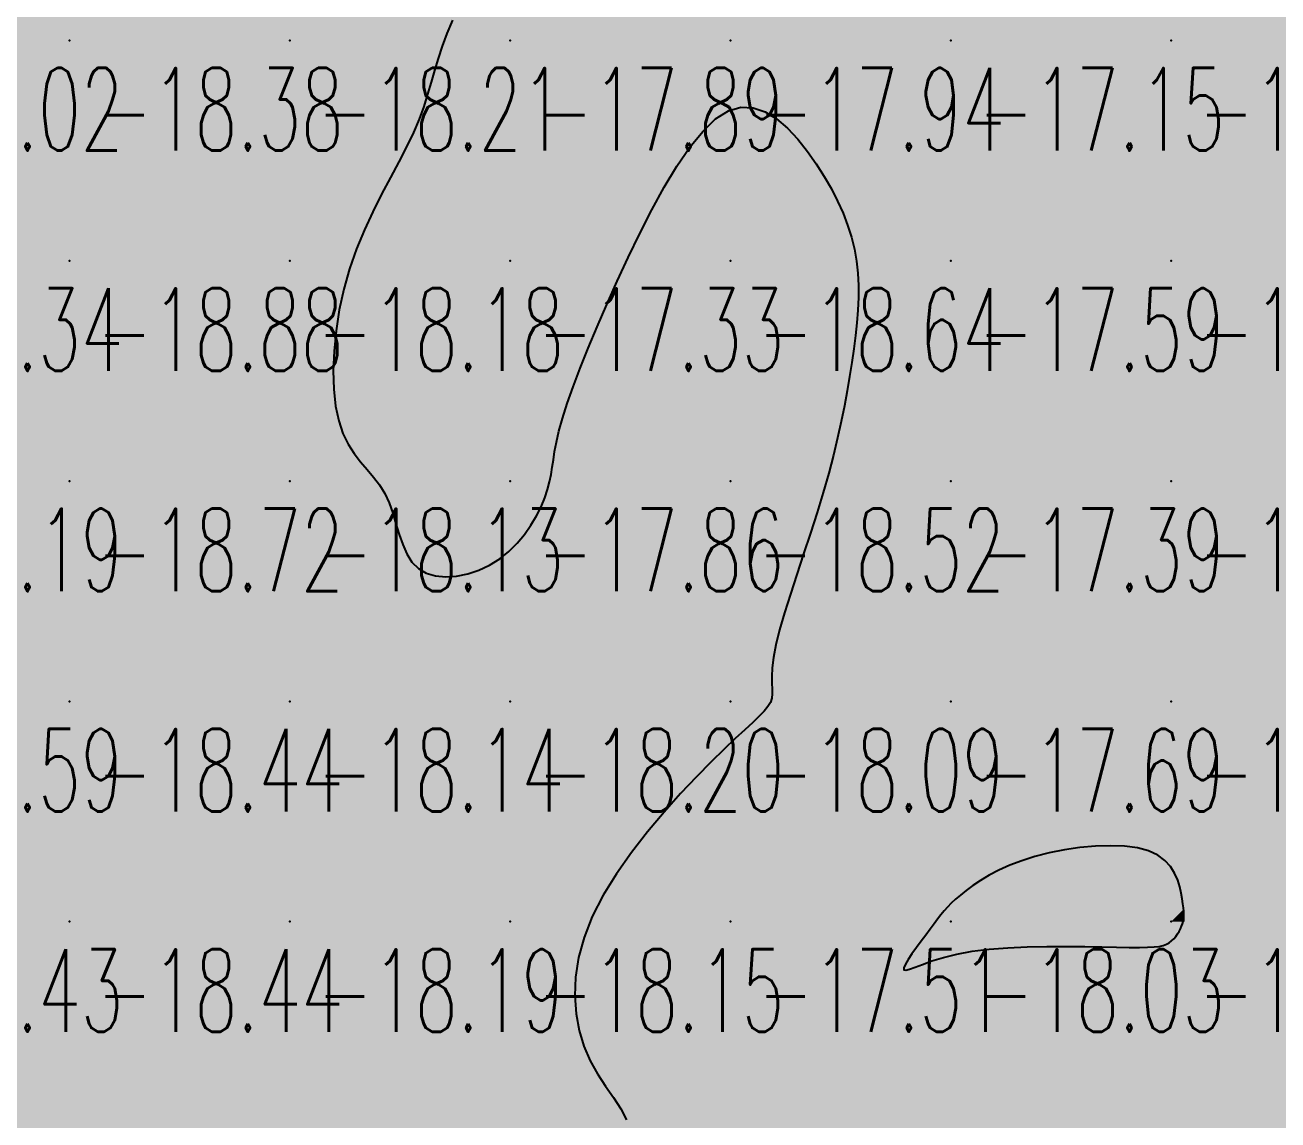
# Model space of a CAD drawing. Header units: millimetres. Extents: x 88261 to 90953, y 390274 to 392322.
# Drawn here: x 89418.2 to 89475.1, y 391018.2 to 391067.9 of the extents above; entities that cross this region are included whole.
import ezdxf
from ezdxf.enums import TextEntityAlignment as Align

# ---------------------------------------------------------------- set-up
doc = ezdxf.new("R2010")
doc.units = ezdxf.units.MM
doc.header["$LTSCALE"] = 25
for name, color, linetype in [('CN_03_00', 7, 'Continuous'), ('COTEAlt', 7, 'Continuous'), ('TN_COLORIAGE', 7, 'Continuous')]:
    doc.layers.add(name, color=color, linetype=linetype)
doc.styles.add('Simplex 1.0', font='Simplex.shx', dxfattribs={"width": 0.99, "height": 2.5})
doc.styles.get("Standard").update_dxf_attribs({"font": 'times.ttf'})

# ---------------------------------------------------------------- blocks, each defined once
blk = doc.blocks.new('COTE')
at = {"color": 0}
blk.add_point((0, 0), dxfattribs=at)
at = {"layer": 'COTEAlt'}
blk.add_attdef('ALT', text='', height=3.75, dxfattribs=at).set_placement((1.25, -1.25), align=Align.TOP_LEFT)

msp = doc.modelspace()

# ---------------------------------------------------------------- linework, layer by layer
at = {"layer": 'CN_03_00', "elevation": -18, "flags": 128}
msp.add_lwpolyline([(89437.628, 391068.154), (89437.37, 391067.552), (89437.155, 391066.976), (89436.974, 391066.42), (89436.812, 391065.878), (89436.658, 391065.339), (89436.498, 391064.796), (89436.32, 391064.24), (89436.109, 391063.662), (89435.853, 391063.055), (89435.544, 391062.411), (89435.192, 391061.729), (89434.81, 391061.01), (89434.412, 391060.255), (89434.014, 391059.463), (89433.629, 391058.635), (89433.272, 391057.773), (89432.957, 391056.876), (89432.696, 391055.947), (89432.492, 391055.003), (89432.344, 391054.059), (89432.253, 391053.133), (89432.219, 391052.244), (89432.243, 391051.409), (89432.324, 391050.645), (89432.463, 391049.97), (89432.658, 391049.394), (89432.897, 391048.906), (89433.169, 391048.484), (89433.46, 391048.109), (89433.757, 391047.761), (89434.047, 391047.42), (89434.316, 391047.066), (89434.553, 391046.68), (89434.748, 391046.248), (89434.913, 391045.781), (89435.061, 391045.298), (89435.207, 391044.816), (89435.368, 391044.354), (89435.557, 391043.929), (89435.79, 391043.559), (89436.081, 391043.263), (89436.44, 391043.054), (89436.858, 391042.932), (89437.321, 391042.89), (89437.812, 391042.924), (89438.318, 391043.029), (89438.823, 391043.198), (89439.313, 391043.427), (89439.774, 391043.711), (89440.192, 391044.044), (89440.567, 391044.415), (89440.899, 391044.814), (89441.189, 391045.23), (89441.437, 391045.653), (89441.645, 391046.073), (89441.813, 391046.477), (89441.943, 391046.857), (89442.035, 391047.205), (89442.102, 391047.535), (89442.155, 391047.863), (89442.205, 391048.206), (89442.264, 391048.583), (89442.346, 391049.009), (89442.46, 391049.502), (89442.62, 391050.079), (89442.835, 391050.753), (89443.103, 391051.517), (89443.421, 391052.361), (89443.783, 391053.273), (89444.187, 391054.243), (89444.627, 391055.259), (89445.1, 391056.311), (89445.602, 391057.388), (89446.129, 391058.476), (89446.676, 391059.549), (89447.239, 391060.578), (89447.814, 391061.534), (89448.397, 391062.388), (89448.983, 391063.111), (89449.568, 391063.673), (89450.148, 391064.046), (89450.718, 391064.211), (89451.275, 391064.185), (89451.816, 391063.998), (89452.336, 391063.678), (89452.831, 391063.253), (89453.299, 391062.751), (89453.735, 391062.201), (89454.135, 391061.631), (89454.497, 391061.064), (89454.821, 391060.504), (89455.105, 391059.949), (89455.352, 391059.399), (89455.561, 391058.853), (89455.733, 391058.308), (89455.867, 391057.764), (89455.965, 391057.219), (89456.027, 391056.672), (89456.056, 391056.121), (89456.055, 391055.564), (89456.03, 391054.999), (89455.982, 391054.425), (89455.916, 391053.838), (89455.836, 391053.238), (89455.745, 391052.621), (89455.646, 391051.987), (89455.536, 391051.33), (89455.412, 391050.649), (89455.27, 391049.938), (89455.107, 391049.194), (89454.919, 391048.413), (89454.703, 391047.591), (89454.456, 391046.726), (89454.176, 391045.816), (89453.874, 391044.878), (89453.562, 391043.932), (89453.254, 391042.999), (89452.961, 391042.1), (89452.696, 391041.253), (89452.473, 391040.481), (89452.304, 391039.802), (89452.197, 391039.232), (89452.142, 391038.761), (89452.123, 391038.374), (89452.126, 391038.058), (89452.136, 391037.796), (89452.137, 391037.575), (89452.116, 391037.379), (89452.056, 391037.193), (89451.944, 391037.004), (89451.776, 391036.797), (89451.548, 391036.561), (89451.255, 391036.282), (89450.893, 391035.949), (89450.461, 391035.548), (89449.952, 391035.066), (89449.365, 391034.492), (89448.7, 391033.817), (89447.978, 391033.052), (89447.227, 391032.214), (89446.474, 391031.318), (89445.745, 391030.38), (89445.066, 391029.416), (89444.465, 391028.442), (89443.969, 391027.475), (89443.597, 391026.527), (89443.347, 391025.607), (89443.21, 391024.719), (89443.175, 391023.867), (89443.234, 391023.057), (89443.377, 391022.294), (89443.595, 391021.583), (89443.879, 391020.928), (89444.215, 391020.331), (89444.577, 391019.779), (89444.936, 391019.257), (89445.261, 391018.748), (89445.524, 391018.237)], dxfattribs=at)
msp.add_lwpolyline([(89468.338, 391026.071), (89468.802, 391026.069), (89469.174, 391026.075), (89469.469, 391026.091), (89469.701, 391026.118), (89469.882, 391026.157), (89470.027, 391026.21), (89470.148, 391026.278), (89470.258, 391026.362), (89470.358, 391026.46), (89470.449, 391026.567), (89470.53, 391026.682), (89470.601, 391026.8), (89470.663, 391026.919), (89470.714, 391027.036), (89470.756, 391027.148), (89470.788, 391027.253), (89470.81, 391027.355), (89470.822, 391027.461), (89470.825, 391027.578), (89470.818, 391027.712), (89470.803, 391027.868), (89470.778, 391028.054), (89470.744, 391028.275), (89470.699, 391028.536), (89470.635, 391028.825), (89470.539, 391029.13), (89470.402, 391029.439), (89470.213, 391029.738), (89469.959, 391030.014), (89469.631, 391030.255), (89469.217, 391030.448), (89468.711, 391030.583), (89468.128, 391030.661), (89467.485, 391030.687), (89466.804, 391030.665), (89466.101, 391030.601), (89465.398, 391030.499), (89464.711, 391030.362), (89464.062, 391030.197), (89463.464, 391030.007), (89462.92, 391029.798), (89462.428, 391029.575), (89461.986, 391029.344), (89461.592, 391029.11), (89461.244, 391028.879), (89460.939, 391028.656), (89460.677, 391028.446), (89460.454, 391028.253), (89460.263, 391028.073), (89460.095, 391027.899), (89459.942, 391027.724), (89459.795, 391027.544), (89459.646, 391027.35), (89459.487, 391027.138), (89459.309, 391026.9), (89459.108, 391026.633), (89458.893, 391026.349), (89458.679, 391026.061), (89458.48, 391025.783), (89458.31, 391025.529), (89458.183, 391025.314), (89458.112, 391025.15), (89458.113, 391025.053), (89458.196, 391025.032), (89458.364, 391025.076), (89458.619, 391025.171), (89458.961, 391025.302), (89459.389, 391025.455), (89459.906, 391025.615), (89460.511, 391025.767), (89461.205, 391025.897), (89461.985, 391025.994), (89462.828, 391026.058), (89463.709, 391026.097), (89464.602, 391026.114), (89465.48, 391026.116), (89466.318, 391026.107), (89467.09, 391026.093), (89467.77, 391026.08), (89468.338, 391026.071)], close=True, dxfattribs=at)
at = {"layer": 'TN_COLORIAGE', "color": 203}
for points in [[(89410.249, 391067.239, -18.201), (89420.249, 391067.239, -18.201), (89420.249, 391077.239, -18.201)], [(89410.249, 391077.239, -18.201), (89410.249, 391067.239, -18.201), (89420.249, 391077.239, -18.201)], [(89420.249, 391067.239, -18.09), (89430.249, 391067.239, -18.09), (89430.249, 391077.239, -18.09)], [(89420.249, 391077.239, -18.09), (89420.249, 391067.239, -18.09), (89430.249, 391077.239, -18.09)], [(89430.249, 391067.239, -18), (89436.875, 391067.239, -18), (89440.249, 391077.239, -18), (89440.249, 391072.89, -18)], [(89430.249, 391077.239, -18.083), (89430.249, 391067.239, -18.083), (89440.249, 391077.239, -18.083)], [(89420.249, 391067.239, -18), (89416.641, 391063.631, -18), (89410.249, 391067.239, -18), (89410.249, 391066.893, -18)], [(89420.249, 391057.239, -18), (89414.555, 391057.239, -18), (89420.249, 391067.239, -18), (89416.641, 391063.631, -18)], [(89420.249, 391057.239, -18.213), (89430.249, 391057.239, -18.213), (89430.249, 391067.239, -18.213)], [(89420.249, 391067.239, -18.213), (89420.249, 391057.239, -18.213), (89430.249, 391067.239, -18.213)], [(89430.249, 391067.239, -18), (89436.875, 391067.239, -18), (89430.249, 391057.239, -18), (89436.472, 391063.462, -18)], [(89445.339, 391057.239, -18.644), (89450.249, 391066.374, -18.644), (89450.249, 391057.239, -18.644)], [(89454.552, 391061.543, -18.644), (89450.249, 391066.374, -18.644), (89450.249, 391057.239, -18.644)], [(89432.357, 391057.239, -18.178), (89436.472, 391063.462, -18.178), (89430.249, 391057.239, -18.178)], [(89454.552, 391061.543, -18.644), (89456.354, 391057.239, -18.644), (89450.249, 391057.239, -18.644)], [(89410.249, 391047.239, -18.879), (89420.249, 391047.239, -18.879), (89420.249, 391057.239, -18.879)], [(89420.249, 391057.239, -18), (89414.555, 391057.239, -18), (89410.249, 391047.239, -18), (89410.249, 391049.453, -18)], [(89420.249, 391047.239, -18.178), (89430.249, 391047.239, -18.178), (89430.249, 391057.239, -18.178)], [(89420.249, 391057.239, -18.178), (89420.249, 391047.239, -18.178), (89430.249, 391057.239, -18.178)], [(89430.249, 391057.239, -18), (89432.357, 391057.239, -18), (89430.249, 391047.239, -18), (89431.844, 391048.835, -18)], [(89450.249, 391057.239, -18), (89442.009, 391048.999, -18), (89450.249, 391047.239, -18), (89442.349, 391047.239, -18)], [(89445.339, 391057.239, -18.644), (89442.009, 391048.999, -18.644), (89450.249, 391057.239, -18.644)], [(89450.249, 391057.239, -18), (89456.354, 391057.239, -18), (89450.249, 391047.239, -18), (89455.822, 391052.812, -18)], [(89454.831, 391047.239, -18.517), (89455.822, 391052.812, -18.517), (89450.249, 391047.239, -18.517)], [(89431.844, 391048.835, -18.127), (89435.044, 391047.239, -18.127), (89430.249, 391047.239, -18.127)], [(89410.249, 391037.239, -18.719), (89420.249, 391037.239, -18.719), (89420.249, 391047.239, -18.719)], [(89410.249, 391047.239, -18.719), (89410.249, 391037.239, -18.719), (89420.249, 391047.239, -18.719)], [(89420.249, 391037.239, -18.127), (89430.249, 391037.239, -18.127), (89430.249, 391047.239, -18.127)], [(89420.249, 391047.239, -18.127), (89420.249, 391037.239, -18.127), (89430.249, 391047.239, -18.127)], [(89430.249, 391037.239, -18), (89435.298, 391042.289, -18), (89430.249, 391047.239, -18), (89435.044, 391047.239, -18)], [(89440.249, 391037.239, -18.517), (89450.249, 391037.239, -18.517), (89450.249, 391047.239, -18.517)], [(89450.249, 391047.239, -18), (89442.349, 391047.239, -18), (89440.249, 391037.239, -18), (89440.249, 391043.185, -18)], [(89450.249, 391047.239, -18), (89454.831, 391047.239, -18), (89450.249, 391037.239, -18), (89451.593, 391038.583, -18)], [(89440.249, 391037.239, -18), (89440.249, 391043.185, -18), (89430.249, 391037.239, -18), (89435.298, 391042.289, -18)], [(89451.593, 391038.583, -18.095), (89452.623, 391037.239, -18.095), (89450.249, 391037.239, -18.095)], [(89410.249, 391027.239, -18.436), (89420.249, 391027.239, -18.436), (89420.249, 391037.239, -18.436)], [(89410.249, 391037.239, -18.436), (89410.249, 391027.239, -18.436), (89420.249, 391037.239, -18.436)], [(89420.249, 391027.239, -18.14), (89430.249, 391027.239, -18.14), (89430.249, 391037.239, -18.14)], [(89420.249, 391037.239, -18.14), (89420.249, 391027.239, -18.14), (89430.249, 391037.239, -18.14)], [(89430.249, 391027.239, -18.202), (89440.249, 391027.239, -18.202), (89440.249, 391037.239, -18.202)], [(89430.249, 391037.239, -18.202), (89430.249, 391027.239, -18.202), (89440.249, 391037.239, -18.202)], [(89440.249, 391027.239, -18), (89442.571, 391027.239, -18), (89450.249, 391037.239, -18), (89450.249, 391035.618, -18)], [(89440.249, 391037.239, -18.095), (89440.249, 391027.239, -18.095), (89450.249, 391037.239, -18.095)], [(89450.249, 391035.618, -18.095), (89452.623, 391037.239, -18.095), (89450.249, 391037.239, -18.095)], [(89470.249, 391027.239, -18), (89470.249, 391031.101, -18), (89460.249, 391027.239, -18), (89463.468, 391030.459, -18)], [(89470.837, 391027.828, -18.045), (89470.249, 391031.101, -18.045), (89470.249, 391027.239, -18.045)], [(89460.249, 391028.244, -18.034), (89463.468, 391030.459, -18.034), (89460.249, 391027.239, -18.034)], [(89459.6, 391027.239, -18.034), (89460.249, 391028.244, -18.034), (89460.249, 391027.239, -18.034)], [(89470.837, 391027.828, -18.045), (89470.863, 391027.239, -18.045), (89470.249, 391027.239, -18.045)], [(89410.249, 391017.239, -18.445), (89420.249, 391017.239, -18.445), (89420.249, 391027.239, -18.445)], [(89410.249, 391027.239, -18.445), (89410.249, 391017.239, -18.445), (89420.249, 391027.239, -18.445)], [(89420.249, 391017.239, -18.192), (89430.249, 391017.239, -18.192), (89430.249, 391027.239, -18.192)], [(89420.249, 391027.239, -18.192), (89420.249, 391017.239, -18.192), (89430.249, 391027.239, -18.192)], [(89430.249, 391017.239, -18.148), (89440.249, 391017.239, -18.148), (89440.249, 391027.239, -18.148)], [(89430.249, 391027.239, -18.148), (89430.249, 391017.239, -18.148), (89440.249, 391027.239, -18.148)], [(89440.249, 391017.239, -18), (89443.281, 391020.272, -18), (89440.249, 391027.239, -18), (89442.571, 391027.239, -18)], [(89460.249, 391026.291, -18.034), (89457.207, 391024.197, -18.034), (89460.249, 391027.239, -18.034)], [(89459.6, 391027.239, -18.034), (89457.207, 391024.197, -18.034), (89460.249, 391027.239, -18.034)], [(89470.249, 391027.239, -18), (89469.03, 391026.021, -18), (89460.249, 391027.239, -18), (89460.249, 391026.291, -18)], [(89470.249, 391026.103, -18.045), (89469.03, 391026.021, -18.045), (89470.249, 391027.239, -18.045)], [(89470.863, 391027.239, -18.045), (89470.249, 391026.103, -18.045), (89470.249, 391027.239, -18.045)], [(89443.281, 391020.272, -18.214), (89447.577, 391017.239, -18.214), (89440.249, 391017.239, -18.214)]]:
    msp.add_solid(points, dxfattribs=at)
at = {"layer": 'TN_COLORIAGE', "color": 193}
for points in [[(89440.249, 391067.239, -17.538), (89450.249, 391067.239, -17.538), (89450.249, 391077.239, -17.538)], [(89440.249, 391072.89, -17.538), (89441.777, 391077.239, -17.538), (89440.249, 391067.239, -17.538), (89450.249, 391077.239, -17.538)], [(89450.249, 391067.239, -17.324), (89460.249, 391067.239, -17.324), (89460.249, 391077.239, -17.324)], [(89450.249, 391077.239, -17.324), (89450.249, 391067.239, -17.324), (89460.249, 391077.239, -17.324)], [(89460.249, 391067.239, -17.514), (89470.249, 391067.239, -17.514), (89470.249, 391077.239, -17.514)], [(89460.249, 391077.239, -17.514), (89460.249, 391067.239, -17.514), (89470.249, 391077.239, -17.514)], [(89470.249, 391067.239, -17.327), (89480.249, 391067.239, -17.327), (89480.249, 391077.239, -17.327)], [(89470.249, 391077.239, -17.327), (89470.249, 391067.239, -17.327), (89480.249, 391077.239, -17.327)], [(89440.249, 391072.89, -17.892), (89436.875, 391067.239, -17.892), (89440.249, 391067.239, -17.892)], [(89436.472, 391063.462, -17.332), (89432.357, 391057.239, -17.332), (89440.249, 391067.239, -17.332), (89440.249, 391057.239, -17.332)], [(89436.472, 391063.462, -17.892), (89436.875, 391067.239, -17.892), (89440.249, 391067.239, -17.892)], [(89450.249, 391066.374, -17.332), (89445.339, 391057.239, -17.332), (89450.249, 391067.239, -17.332), (89440.249, 391057.239, -17.332)], [(89440.249, 391067.239, -17.939), (89440.249, 391057.239, -17.939), (89450.249, 391067.239, -17.939)], [(89450.249, 391066.374, -17.147), (89454.552, 391061.543, -17.147), (89450.249, 391067.239, -17.147), (89460.249, 391067.239, -17.147)], [(89456.354, 391057.239, -17.147), (89454.552, 391061.543, -17.147), (89460.249, 391057.239, -17.147), (89460.249, 391067.239, -17.147)], [(89460.249, 391057.239, -17.753), (89470.249, 391057.239, -17.753), (89470.249, 391067.239, -17.753)], [(89460.249, 391067.239, -17.753), (89460.249, 391057.239, -17.753), (89470.249, 391067.239, -17.753)], [(89470.249, 391057.239, -17.211), (89480.249, 391057.239, -17.211), (89480.249, 391067.239, -17.211)], [(89470.249, 391067.239, -17.211), (89470.249, 391057.239, -17.211), (89480.249, 391067.239, -17.211)], [(89435.044, 391047.239, -17.332), (89431.844, 391048.835, -17.332), (89440.249, 391047.239, -17.332), (89440.249, 391057.239, -17.332)], [(89431.844, 391048.835, -17.332), (89432.357, 391057.239, -17.332), (89440.249, 391057.239, -17.332)], [(89442.009, 391048.999, -17.332), (89445.339, 391057.239, -17.332), (89440.249, 391047.239, -17.332), (89440.249, 391057.239, -17.332)], [(89455.822, 391052.812, -17.388), (89454.831, 391047.239, -17.388), (89460.249, 391057.239, -17.388), (89460.249, 391047.239, -17.388)], [(89455.822, 391052.812, -17.589), (89456.354, 391057.239, -17.589), (89460.249, 391057.239, -17.589)], [(89460.249, 391047.239, -17.92), (89470.249, 391047.239, -17.92), (89470.249, 391057.239, -17.92)], [(89460.249, 391057.239, -17.92), (89460.249, 391047.239, -17.92), (89470.249, 391057.239, -17.92)], [(89470.249, 391047.239, -17.201), (89480.249, 391047.239, -17.201), (89480.249, 391057.239, -17.201)], [(89470.249, 391057.239, -17.201), (89470.249, 391047.239, -17.201), (89480.249, 391057.239, -17.201)], [(89442.349, 391047.239, -17.862), (89442.009, 391048.999, -17.862), (89440.249, 391047.239, -17.862)], [(89435.044, 391047.239, -17.862), (89435.298, 391042.289, -17.862), (89440.249, 391047.239, -17.862)], [(89435.298, 391042.289, -17.862), (89440.249, 391043.185, -17.862), (89440.249, 391047.239, -17.862)], [(89440.249, 391043.185, -17.862), (89442.349, 391047.239, -17.862), (89440.249, 391047.239, -17.862)], [(89452.623, 391037.239, -17.388), (89451.593, 391038.583, -17.388), (89460.249, 391037.239, -17.388), (89460.249, 391047.239, -17.388)], [(89451.593, 391038.583, -17.388), (89454.831, 391047.239, -17.388), (89460.249, 391047.239, -17.388)], [(89460.249, 391037.239, -17.916), (89470.249, 391037.239, -17.916), (89470.249, 391047.239, -17.916)], [(89460.249, 391047.239, -17.916), (89460.249, 391037.239, -17.916), (89470.249, 391047.239, -17.916)], [(89470.249, 391037.239, -17.434), (89480.249, 391037.239, -17.434), (89480.249, 391047.239, -17.434)], [(89470.249, 391047.239, -17.434), (89470.249, 391037.239, -17.434), (89480.249, 391047.239, -17.434)], [(89460.249, 391028.244, -17.509), (89459.6, 391027.239, -17.509), (89460.249, 391037.239, -17.509), (89450.249, 391027.239, -17.509)], [(89452.623, 391037.239, -17.509), (89450.249, 391035.618, -17.509), (89460.249, 391037.239, -17.509), (89450.249, 391027.239, -17.509)], [(89463.468, 391030.459, -17.695), (89460.249, 391028.244, -17.695), (89470.249, 391037.239, -17.695), (89460.249, 391037.239, -17.695)], [(89463.468, 391030.459, -17.928), (89470.249, 391031.101, -17.928), (89470.249, 391037.239, -17.928)], [(89470.249, 391031.101, -17.278), (89470.837, 391027.828, -17.278), (89470.249, 391037.239, -17.278), (89480.249, 391037.239, -17.278)], [(89470.863, 391027.239, -17.278), (89470.837, 391027.828, -17.278), (89480.249, 391027.239, -17.278), (89480.249, 391037.239, -17.278)], [(89450.249, 391035.618, -17.509), (89442.571, 391027.239, -17.509), (89450.249, 391027.239, -17.509)], [(89442.571, 391027.239, -17.509), (89443.281, 391020.272, -17.509), (89450.249, 391027.239, -17.509)], [(89447.577, 391017.239, -17.509), (89443.281, 391020.272, -17.509), (89450.249, 391017.239, -17.509), (89450.249, 391027.239, -17.509)], [(89457.207, 391024.197, -17.509), (89459.6, 391027.239, -17.509), (89450.249, 391017.239, -17.509), (89450.249, 391027.239, -17.509)], [(89470.249, 391017.239, -17.31), (89480.249, 391017.239, -17.31), (89480.249, 391027.239, -17.31)], [(89470.249, 391026.103, -17.31), (89470.863, 391027.239, -17.31), (89470.249, 391017.239, -17.31), (89480.249, 391027.239, -17.31)], [(89457.207, 391024.197, -17.675), (89460.249, 391026.291, -17.675), (89450.249, 391017.239, -17.675), (89460.249, 391017.239, -17.675)], [(89460.249, 391026.291, -17.675), (89469.03, 391026.021, -17.675), (89460.249, 391017.239, -17.675)], [(89469.03, 391026.021, -17.648), (89470.249, 391026.103, -17.648), (89460.249, 391017.239, -17.648), (89470.249, 391017.239, -17.648)]]:
    msp.add_solid(points, dxfattribs=at)

# ---------------------------------------------------------------- block references
at = {"layer": 'COTEAlt'}
ref = msp.add_blockref('COTE', (89410.249, 391067.239), dxfattribs=at)
ref.add_attrib('ALT', '-18.02', dxfattribs={"height": 3.75, "style": 'Simplex 1.0', "width": 0.6}).set_placement((89411.499, 391065.989), align=Align.TOP_LEFT)
ref = msp.add_blockref('COTE', (89420.249, 391067.239), dxfattribs=at)
ref.add_attrib('ALT', '-18.38', dxfattribs={"height": 3.75, "style": 'Simplex 1.0', "width": 0.6}).set_placement((89421.499, 391065.989), align=Align.TOP_LEFT)
ref = msp.add_blockref('COTE', (89430.249, 391067.239), dxfattribs=at)
ref.add_attrib('ALT', '-18.21', dxfattribs={"height": 3.75, "style": 'Simplex 1.0', "width": 0.6}).set_placement((89431.499, 391065.989), align=Align.TOP_LEFT)
ref = msp.add_blockref('COTE', (89440.249, 391067.239), dxfattribs=at)
ref.add_attrib('ALT', '-17.89', dxfattribs={"height": 3.75, "style": 'Simplex 1.0', "width": 0.6}).set_placement((89441.499, 391065.989), align=Align.TOP_LEFT)
ref = msp.add_blockref('COTE', (89450.249, 391067.239), dxfattribs=at)
ref.add_attrib('ALT', '-17.94', dxfattribs={"height": 3.75, "style": 'Simplex 1.0', "width": 0.6}).set_placement((89451.499, 391065.989), align=Align.TOP_LEFT)
ref = msp.add_blockref('COTE', (89460.249, 391067.239), dxfattribs=at)
ref.add_attrib('ALT', '-17.15', dxfattribs={"height": 3.75, "style": 'Simplex 1.0', "width": 0.6}).set_placement((89461.499, 391065.989), align=Align.TOP_LEFT)
ref = msp.add_blockref('COTE', (89470.249, 391067.239), dxfattribs=at)
ref.add_attrib('ALT', '-17.75', dxfattribs={"height": 3.75, "style": 'Simplex 1.0', "width": 0.6}).set_placement((89471.499, 391065.989), align=Align.TOP_LEFT)
ref = msp.add_blockref('COTE', (89410.249, 391057.239), dxfattribs=at)
ref.add_attrib('ALT', '-17.34', dxfattribs={"height": 3.75, "style": 'Simplex 1.0', "width": 0.6}).set_placement((89411.499, 391055.989), align=Align.TOP_LEFT)
ref = msp.add_blockref('COTE', (89420.249, 391057.239), dxfattribs=at)
ref.add_attrib('ALT', '-18.88', dxfattribs={"height": 3.75, "style": 'Simplex 1.0', "width": 0.6}).set_placement((89421.499, 391055.989), align=Align.TOP_LEFT)
ref = msp.add_blockref('COTE', (89430.249, 391057.239), dxfattribs=at)
ref.add_attrib('ALT', '-18.18', dxfattribs={"height": 3.75, "style": 'Simplex 1.0', "width": 0.6}).set_placement((89431.499, 391055.989), align=Align.TOP_LEFT)
ref = msp.add_blockref('COTE', (89440.249, 391057.239), dxfattribs=at)
ref.add_attrib('ALT', '-17.33', dxfattribs={"height": 3.75, "style": 'Simplex 1.0', "width": 0.6}).set_placement((89441.499, 391055.989), align=Align.TOP_LEFT)
ref = msp.add_blockref('COTE', (89450.249, 391057.239), dxfattribs=at)
ref.add_attrib('ALT', '-18.64', dxfattribs={"height": 3.75, "style": 'Simplex 1.0', "width": 0.6}).set_placement((89451.499, 391055.989), align=Align.TOP_LEFT)
ref = msp.add_blockref('COTE', (89460.249, 391057.239), dxfattribs=at)
ref.add_attrib('ALT', '-17.59', dxfattribs={"height": 3.75, "style": 'Simplex 1.0', "width": 0.6}).set_placement((89461.499, 391055.989), align=Align.TOP_LEFT)
ref = msp.add_blockref('COTE', (89470.249, 391057.239), dxfattribs=at)
ref.add_attrib('ALT', '-17.92', dxfattribs={"height": 3.75, "style": 'Simplex 1.0', "width": 0.6}).set_placement((89471.499, 391055.989), align=Align.TOP_LEFT)
ref = msp.add_blockref('COTE', (89410.249, 391047.239), dxfattribs=at)
ref.add_attrib('ALT', '-18.19', dxfattribs={"height": 3.75, "style": 'Simplex 1.0', "width": 0.6}).set_placement((89411.499, 391045.989), align=Align.TOP_LEFT)
ref = msp.add_blockref('COTE', (89420.249, 391047.239), dxfattribs=at)
ref.add_attrib('ALT', '-18.72', dxfattribs={"height": 3.75, "style": 'Simplex 1.0', "width": 0.6}).set_placement((89421.499, 391045.989), align=Align.TOP_LEFT)
ref = msp.add_blockref('COTE', (89430.249, 391047.239), dxfattribs=at)
ref.add_attrib('ALT', '-18.13', dxfattribs={"height": 3.75, "style": 'Simplex 1.0', "width": 0.6}).set_placement((89431.499, 391045.989), align=Align.TOP_LEFT)
ref = msp.add_blockref('COTE', (89440.249, 391047.239), dxfattribs=at)
ref.add_attrib('ALT', '-17.86', dxfattribs={"height": 3.75, "style": 'Simplex 1.0', "width": 0.6}).set_placement((89441.499, 391045.989), align=Align.TOP_LEFT)
ref = msp.add_blockref('COTE', (89450.249, 391047.239), dxfattribs=at)
ref.add_attrib('ALT', '-18.52', dxfattribs={"height": 3.75, "style": 'Simplex 1.0', "width": 0.6}).set_placement((89451.499, 391045.989), align=Align.TOP_LEFT)
ref = msp.add_blockref('COTE', (89460.249, 391047.239), dxfattribs=at)
ref.add_attrib('ALT', '-17.39', dxfattribs={"height": 3.75, "style": 'Simplex 1.0', "width": 0.6}).set_placement((89461.499, 391045.989), align=Align.TOP_LEFT)
ref = msp.add_blockref('COTE', (89470.249, 391047.239), dxfattribs=at)
ref.add_attrib('ALT', '-17.92', dxfattribs={"height": 3.75, "style": 'Simplex 1.0', "width": 0.6}).set_placement((89471.499, 391045.989), align=Align.TOP_LEFT)
ref = msp.add_blockref('COTE', (89410.249, 391037.239), dxfattribs=at)
ref.add_attrib('ALT', '-18.59', dxfattribs={"height": 3.75, "style": 'Simplex 1.0', "width": 0.6}).set_placement((89411.499, 391035.989), align=Align.TOP_LEFT)
ref = msp.add_blockref('COTE', (89420.249, 391037.239), dxfattribs=at)
ref.add_attrib('ALT', '-18.44', dxfattribs={"height": 3.75, "style": 'Simplex 1.0', "width": 0.6}).set_placement((89421.499, 391035.989), align=Align.TOP_LEFT)
ref = msp.add_blockref('COTE', (89430.249, 391037.239), dxfattribs=at)
ref.add_attrib('ALT', '-18.14', dxfattribs={"height": 3.75, "style": 'Simplex 1.0', "width": 0.6}).set_placement((89431.499, 391035.989), align=Align.TOP_LEFT)
ref = msp.add_blockref('COTE', (89440.249, 391037.239), dxfattribs=at)
ref.add_attrib('ALT', '-18.20', dxfattribs={"height": 3.75, "style": 'Simplex 1.0', "width": 0.6}).set_placement((89441.499, 391035.989), align=Align.TOP_LEFT)
ref = msp.add_blockref('COTE', (89450.249, 391037.239), dxfattribs=at)
ref.add_attrib('ALT', '-18.09', dxfattribs={"height": 3.75, "style": 'Simplex 1.0', "width": 0.6}).set_placement((89451.499, 391035.989), align=Align.TOP_LEFT)
ref = msp.add_blockref('COTE', (89460.249, 391037.239), dxfattribs=at)
ref.add_attrib('ALT', '-17.69', dxfattribs={"height": 3.75, "style": 'Simplex 1.0', "width": 0.6}).set_placement((89461.499, 391035.989), align=Align.TOP_LEFT)
ref = msp.add_blockref('COTE', (89470.249, 391037.239), dxfattribs=at)
ref.add_attrib('ALT', '-17.93', dxfattribs={"height": 3.75, "style": 'Simplex 1.0', "width": 0.6}).set_placement((89471.499, 391035.989), align=Align.TOP_LEFT)
ref = msp.add_blockref('COTE', (89410.249, 391027.239), dxfattribs=at)
ref.add_attrib('ALT', '-18.43', dxfattribs={"height": 3.75, "style": 'Simplex 1.0', "width": 0.6}).set_placement((89411.499, 391025.989), align=Align.TOP_LEFT)
ref = msp.add_blockref('COTE', (89420.249, 391027.239), dxfattribs=at)
ref.add_attrib('ALT', '-18.44', dxfattribs={"height": 3.75, "style": 'Simplex 1.0', "width": 0.6}).set_placement((89421.499, 391025.989), align=Align.TOP_LEFT)
ref = msp.add_blockref('COTE', (89430.249, 391027.239), dxfattribs=at)
ref.add_attrib('ALT', '-18.19', dxfattribs={"height": 3.75, "style": 'Simplex 1.0', "width": 0.6}).set_placement((89431.499, 391025.989), align=Align.TOP_LEFT)
ref = msp.add_blockref('COTE', (89440.249, 391027.239), dxfattribs=at)
ref.add_attrib('ALT', '-18.15', dxfattribs={"height": 3.75, "style": 'Simplex 1.0', "width": 0.6}).set_placement((89441.499, 391025.989), align=Align.TOP_LEFT)
ref = msp.add_blockref('COTE', (89450.249, 391027.239), dxfattribs=at)
ref.add_attrib('ALT', '-17.51', dxfattribs={"height": 3.75, "style": 'Simplex 1.0', "width": 0.6}).set_placement((89451.499, 391025.989), align=Align.TOP_LEFT)
ref = msp.add_blockref('COTE', (89460.249, 391027.239), dxfattribs=at)
ref.add_attrib('ALT', '-18.03', dxfattribs={"height": 3.75, "style": 'Simplex 1.0', "width": 0.6}).set_placement((89461.499, 391025.989), align=Align.TOP_LEFT)
ref = msp.add_blockref('COTE', (89470.249, 391027.239), dxfattribs=at)
ref.add_attrib('ALT', '-18.05', dxfattribs={"height": 3.75, "style": 'Simplex 1.0', "width": 0.6}).set_placement((89471.499, 391025.989), align=Align.TOP_LEFT)

doc.saveas('drawing.dxf')
